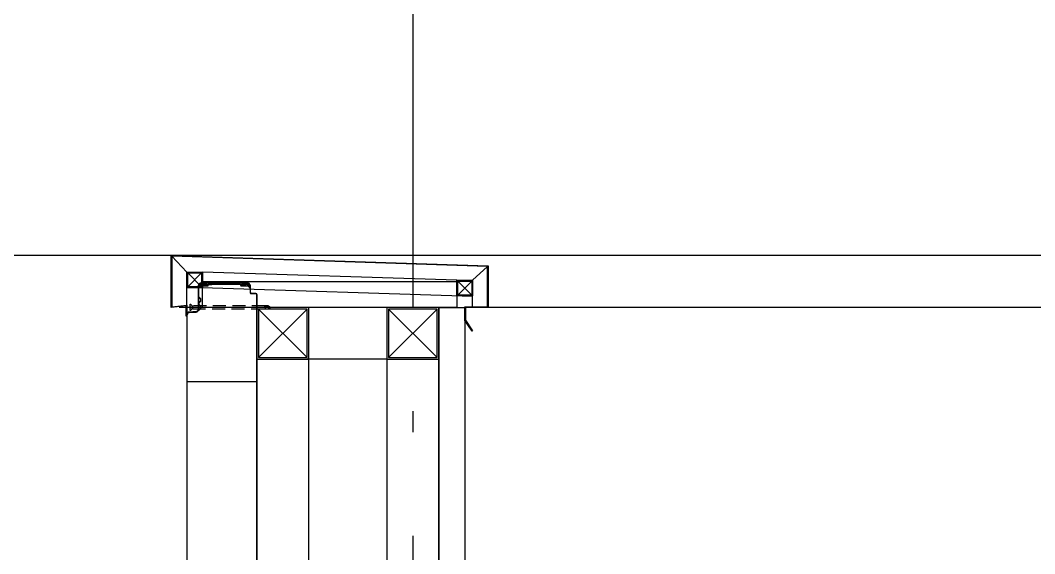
# Model space of a CAD drawing. Header units: millimetres. Extents: x 0 to 268175, y 0 to 74250.
# Drawn here: x 62574 to 64527, y 26221 to 27248 of the extents above; entities that cross this region are included whole.
import ezdxf

# ---------------------------------------------------------------- set-up
doc = ezdxf.new("R2010")
doc.units = ezdxf.units.MM
doc.header["$LTSCALE"] = 200
doc.linetypes.add('CEN-GAUN', pattern=[32.2, 30, -1, 0.2, -1])
doc.linetypes.add('HIDDEN', pattern=[0.375, 0.25, -0.125])
for name, color, linetype in [('1 CEN', 15, 'CEN-GAUN'), ('8ELE', 8, 'Continuous'), ('BA', 9, 'Continuous')]:
    doc.layers.add(name, color=color, linetype=linetype)

msp = doc.modelspace()

# ---------------------------------------------------------------- linework, layer by layer
at = {"layer": '1 CEN'}
for p, q in [((63329.9, 32695.7), (63329.9, 15535.7)), ((108359.9, 26795.7), (59849.9, 26795.7))]:
    msp.add_line(p, q, dxfattribs=at)
at = {"layer": '8ELE'}
for p, q in [((106794.9, 26795.7), (62864.9, 26795.7)), ((106249.9, 26695.7), (63474.9, 26695.7))]:
    msp.add_line(p, q, dxfattribs=at)
at = {"layer": 'BA'}
for p, q in [((62864.9, 26695.7), (62864.9, 26795.7)), ((62864.9, 26795.7), (63474.9, 26775.7)), ((62894.9, 26763.5), (62866.1, 26794.4)), ((63473.7, 26774.5), (62866.1, 26794.4)), ((62866.1, 26794.4), (62866.1, 26696.9)), ((63474.9, 26775.7), (63474.9, 26695.7)), ((62894.9, 26699.7), (62894.9, 26763.5)), ((62894.9, 26733.5), (62894.9, 26763.5)), ((62894.9, 26763.5), (62924.9, 26763.5)), ((62923.3, 26761.9), (62896.5, 26735.1)), ((62896.5, 26761.9), (62923.3, 26735.1)), ((62896.5, 26735.1), (62896.5, 26761.9)), ((62896.5, 26761.9), (62923.3, 26761.9)), ((62923.3, 26761.9), (62923.3, 26735.1)), ((63414.9, 26747.8), (62924.9, 26763.5)), ((62924.9, 26745.7), (62924.9, 26763.5)), ((62924.9, 26763.5), (62924.9, 26733.5)), ((63444.9, 26747.8), (63473.7, 26774.5)), ((63473.7, 26696.9), (63473.7, 26774.5)), ((62917.7, 26737.1), (62918.8, 26737.2)), ((62918.5, 26740.2), (62918.5, 26740.1)), ((62918.5, 26740.2), (62918.5, 26740.1)), ((62918.9, 26739.8), (62920.5, 26740.2)), ((62918.9, 26739.8), (62920.5, 26740.2)), ((62962.2, 26742.2), (62920.5, 26742.2)), ((62962.2, 26742.2), (62920.5, 26742.2)), ((62920.5, 26740.2), (62933.6, 26740.2)), ((62920.5, 26740.2), (62933.6, 26740.2)), ((62926, 26738.9), (62921, 26738.2)), ((62926, 26738.9), (62921, 26738.2)), ((62921, 26736.2), (62926, 26736.9)), ((62921, 26736.2), (62926, 26736.9)), ((62924.9, 26695.7), (62924.9, 26745.7)), ((62924.9, 26745.7), (63414.9, 26745.7)), ((62933.6, 26738.9), (62926, 26738.9)), ((62933.6, 26738.9), (62926, 26738.9)), ((62926, 26736.9), (62934.6, 26736.9)), ((62926, 26736.9), (62934.6, 26736.9)), ((62934.1, 26739.7), (62934.1, 26739.4)), ((62934.1, 26739.7), (62934.1, 26739.4)), ((62936.1, 26738.8), (62950, 26740.2)), ((62936.1, 26738.4), (62936.1, 26739.7)), ((62936.1, 26738.4), (62936.1, 26739.7)), ((62936.6, 26740.2), (62962.2, 26740.2)), ((62936.6, 26740.2), (62962.2, 26740.2)), ((63013.8, 26742.2), (62962.2, 26742.2)), ((63013.8, 26742.2), (62962.2, 26742.2)), ((62962.2, 26740.2), (62997.7, 26740.2)), ((62962.2, 26740.2), (62997.7, 26740.2)), ((62998.2, 26739.7), (62998.2, 26738.4)), ((62998.2, 26739.7), (62998.2, 26738.4)), ((62999.7, 26736.9), (63008.2, 26736.9)), ((62999.7, 26736.9), (63008.2, 26736.9)), ((63000.2, 26739.4), (63000.2, 26739.7)), ((63000.2, 26739.4), (63000.2, 26739.7)), ((63000.7, 26740.2), (63013.8, 26740.2)), ((63000.7, 26740.2), (63013.8, 26740.2)), ((63008.2, 26738.9), (63000.7, 26738.9)), ((63008.2, 26738.9), (63000.7, 26738.9)), ((63013.2, 26738.2), (63008.2, 26738.9)), ((63013.2, 26738.2), (63008.2, 26738.9)), ((63008.2, 26736.9), (63013.2, 26736.2)), ((63008.2, 26736.9), (63013.2, 26736.2)), ((63013.8, 26740.2), (63015.4, 26739.8)), ((63013.8, 26740.2), (63015.4, 26739.8)), ((63015.8, 26740.1), (63015.8, 26740.2)), ((63015.8, 26740.1), (63015.8, 26740.2)), ((63414.9, 26745.7), (63414.9, 26747.8)), ((63414.9, 26717.8), (63414.9, 26747.8)), ((63414.9, 26747.8), (63444.9, 26747.8)), ((63414.9, 26745.7), (63414.9, 26695.7)), ((63443.3, 26746.2), (63416.5, 26719.4)), ((63416.5, 26746.2), (63443.3, 26719.4)), ((63416.5, 26719.4), (63416.5, 26746.2)), ((63416.5, 26746.2), (63443.3, 26746.2)), ((63443.3, 26746.2), (63443.3, 26719.4)), ((63444.9, 26747.8), (63444.9, 26717.8)), ((63444.9, 26696.9), (63444.9, 26746.7)), ((62924.9, 26733.5), (62894.9, 26733.5)), ((62923.3, 26735.1), (62896.5, 26735.1)), ((62918, 26734.7), (62917.7, 26734.8)), ((62918, 26735.2), (62918, 26734.7)), ((62918, 26735.2), (62918, 26734.7)), ((62918, 26734.7), (62918, 26734.5)), ((62918, 26734.7), (62918, 26734.5)), ((62918.3, 26734.2), (62919.2, 26734.2)), ((62918.3, 26734.2), (62919.2, 26734.2)), ((62919.5, 26734.5), (62919.5, 26734.7)), ((62919.5, 26734.5), (62919.5, 26734.7)), ((63444.9, 26716.8), (62924.4, 26733.5)), ((63014.7, 26734.7), (63014.7, 26734.5)), ((63014.7, 26734.7), (63014.7, 26734.5)), ((63015, 26734.2), (63015.9, 26734.2)), ((63015, 26734.2), (63015.9, 26734.2)), ((63016.2, 26734.7), (63016.2, 26735.2)), ((63016.2, 26734.7), (63016.2, 26735.2)), ((63016.2, 26734.5), (63016.2, 26734.7)), ((63016.2, 26734.5), (63016.2, 26734.7)), ((63444.9, 26717.8), (63414.9, 26717.8)), ((63443.3, 26719.4), (63416.5, 26719.4)), ((62893.7, 26698.5), (62864.9, 26695.7)), ((62866.1, 26696.9), (62894.9, 26699.7)), ((62893.7, 26678.5), (62893.7, 26698.5)), ((62894.9, 26699.7), (62894.9, 26678.5)), ((63029.9, 26695.7), (62879.9, 26695.7)), ((62894.9, 26678.5), (62893.7, 26678.5)), ((63414.9, 26695.7), (62924.9, 26695.7)), ((63029.9, 26695.7), (63029.9, 26595.7)), ((63129.9, 26695.7), (63029.9, 26695.7)), ((63126.7, 26598.9), (63033.1, 26692.5)), ((63126.7, 26692.5), (63033.1, 26598.9)), ((63033.1, 26692.5), (63033.1, 26598.9)), ((63126.7, 26692.5), (63033.1, 26692.5)), ((63126.7, 26598.9), (63126.7, 26692.5)), ((63129.9, 18695.7), (63129.9, 26695.7)), ((63129.9, 26595.7), (63129.9, 26695.7)), ((63279.9, 26695.7), (63279.9, 24695.7)), ((63279.9, 26695.7), (63279.9, 26595.7)), ((63379.9, 26695.7), (63279.9, 26695.7)), ((63376.7, 26598.9), (63283.1, 26692.5)), ((63376.7, 26692.5), (63283.1, 26598.9)), ((63283.1, 26692.5), (63283.1, 26598.9)), ((63376.7, 26692.5), (63283.1, 26692.5)), ((63376.7, 26598.9), (63376.7, 26692.5)), ((63379.9, 26695.7), (63379.9, 24695.7)), ((63379.9, 26595.7), (63379.9, 26695.7)), ((63429.9, 26670.7), (63429.9, 26696.9)), ((63429.9, 26696.9), (63473.7, 26696.9)), ((63474.9, 26695.7), (63431.1, 26695.7)), ((63431.1, 26695.7), (63431.1, 26671.1)), ((63444, 26650), (63429.9, 26670.7)), ((63431.1, 26671.1), (63445, 26650.7)), ((63445, 26650.7), (63444, 26650)), ((63029.9, 26595.7), (63129.9, 26595.7)), ((63033.1, 26598.9), (63126.7, 26598.9)), ((63279.9, 26595.7), (63126.7, 26595.7)), ((63279.9, 26595.7), (63379.9, 26595.7)), ((63283.1, 26598.9), (63376.7, 26598.9))]:
    msp.add_line(p, q, dxfattribs=at)
at = {"layer": 'BA', "ltscale": 3}
for p, q in [((62916.9, 26737.8), (62916.9, 26691.9)), ((62917.7, 26691.9), (62917.7, 26737.8)), ((62923.9, 26739.8), (62918.9, 26739.8)), ((62918.9, 26739), (62923.9, 26739)), ((62923.9, 26739), (62923.9, 26739.8)), ((63010.4, 26739.8), (63010.4, 26739.8)), ((63010.4, 26739.8), (63010.4, 26739.3)), ((63015.4, 26739.8), (63010.4, 26739.8)), ((63010.4, 26739.3), (63015.4, 26739.3)), ((63016.9, 26737.8), (63016.9, 26724.1)), ((63017.4, 26724.1), (63017.4, 26737.8)), ((63027.9, 26722.6), (63018.9, 26722.6)), ((63018.9, 26722.1), (63027.9, 26722.1)), ((63029.4, 26720.6), (63029.4, 26303.8)), ((63029.9, 26303.8), (63029.9, 26720.6)), ((62894.9, 26681.6), (62894.9, 26251.2)), ((62895.7, 26251.2), (62895.7, 26681.6)), ((62912.7, 26687.5), (62899.6, 26686.6)), ((62899.7, 26685.8), (62912.7, 26686.7)), ((63379.9, 24795.7), (63379.9, 26695.7)), ((63379.9, 26695.7), (63429.9, 26695.7)), ((63429.9, 26695.7), (63429.9, 24795.7)), ((63029.4, 26552.6), (62894.9, 26552.6)), ((63029.4, 26303.8), (63029.4, 25725.8)), ((63029.9, 25725.8), (63029.9, 26303.8)), ((62894.9, 26251.2), (62894.9, 25711.9)), ((62895.7, 25711.9), (62895.7, 26251.2))]:
    msp.add_line(p, q, dxfattribs=at)
at = {"layer": 'BA', "color": 3}
msp.add_line((62923.9, 26739), (62923.9, 26739), dxfattribs=at)
at = {"layer": 'BA', "linetype": 'HIDDEN', "ltscale": 0.5}
for p, q in [((62901.5, 26701.7), (62901.9, 26701.7)), ((62901.5, 26696.3), (62901.5, 26701.7)), ((62901.9, 26701.7), (62904.9, 26698.7)), ((62904.9, 26698.7), (62904.9, 26692.7)), ((62906.1, 26692.7), (62906.1, 26698.7)), ((63045.1, 26698.7), (62906.1, 26698.7)), ((62917.7, 26716.1), (62921.1, 26712.7)), ((62917.7, 26714.9), (62920.7, 26711.9)), ((62917.7, 26704.4), (62920.7, 26707.4)), ((62917.7, 26703.3), (62921.1, 26706.7)), ((62917.7, 26702.1), (62921.1, 26698.7)), ((62917.7, 26700.9), (62920.7, 26697.9)), ((62921.1, 26712.7), (62921.1, 26706.7)), ((62921.1, 26698.7), (62921.1, 26692.7)), ((63045.1, 26698.7), (63044.1, 26696.7)), ((63051.1, 26698.7), (63045.1, 26698.7)), ((63047.1, 26696.7), (63045.1, 26698.7)), ((63056.1, 26695.7), (63051.1, 26698.7)), ((62902.9, 26696.3), (62901.5, 26696.3)), ((62901.5, 26695.1), (62902.9, 26695.1)), ((62901.5, 26689.7), (62901.5, 26695.1)), ((62901.9, 26689.7), (62901.5, 26689.7)), ((62904.9, 26692.7), (62901.9, 26689.7)), ((62902.9, 26695.1), (62902.9, 26696.3)), ((62906.1, 26692.7), (63046.1, 26692.7)), ((62917.7, 26690.4), (62920.7, 26693.4)), ((62918.5, 26690.1), (62921.1, 26692.7)), ((63044.1, 26696.7), (63046.1, 26692.7)), ((63046.1, 26692.7), (63051.1, 26692.7)), ((63056.1, 26695.7), (63047.1, 26696.7)), ((63051.1, 26692.7), (63056.1, 26695.7))]:
    msp.add_line(p, q, dxfattribs=at)
at = {"layer": 'BA', "ltscale": 3}
for centre, radius, start, end in [((62918.9, 26737.8), 2, 90, 180), ((62918.9, 26737.8), 1.2, 90, 180), ((63015.4, 26737.8), 2, 0, 90), ((63015.4, 26737.8), 1.5, 0, 90), ((63018.9, 26724.1), 2, 180, 270), ((63018.9, 26724.1), 1.5, 180, 270), ((63027.9, 26720.6), 2, 0, 90), ((63027.9, 26720.6), 1.5, 0, 90), ((62899.9, 26681.6), 5, 93, 180), ((62899.9, 26681.6), 4.2, 92.938, 180), ((62912.4, 26691.9), 4.5, 273.6808, 0), ((62912.4, 26691.9), 5.3, 273.6808, 0)]:
    msp.add_arc(centre, radius, start, end, dxfattribs=at)
at = {"layer": 'BA'}
for centre, radius, start, end in [((62921, 26735.2), 3, 90, 180), ((62921, 26735.2), 3, 90, 180), ((62920.5, 26740.2), 2, 90, 180), ((62920.5, 26740.2), 2, 90, 180), ((62918.8, 26740.1), 0.3, 180, 284.0362), ((62918.8, 26740.1), 0.3, 180, 284.0362), ((62921, 26734.7), 1.5, 90, 180), ((62921, 26734.7), 1.5, 90, 180), ((62933.6, 26739.7), 0.5, 0, 90), ((62933.6, 26739.7), 0.5, 0, 90), ((62933.6, 26739.4), 0.5, 270, 0), ((62933.6, 26739.4), 0.5, 270, 0), ((62934.6, 26738.4), 1.5, 270, 0), ((62934.6, 26738.4), 1.5, 270, 0), ((62936.6, 26739.7), 0.5, 90, 180), ((62936.6, 26739.7), 0.5, 90, 180), ((62997.7, 26739.7), 0.5, 0, 90), ((62997.7, 26739.7), 0.5, 0, 90), ((62999.7, 26738.4), 1.5, 180, 270), ((62999.7, 26738.4), 1.5, 180, 270), ((63000.7, 26739.7), 0.5, 90, 180), ((63000.7, 26739.7), 0.5, 90, 180), ((63000.7, 26739.4), 0.5, 180, 270), ((63000.7, 26739.4), 0.5, 180, 270), ((63013.2, 26735.2), 3, 0, 90), ((63013.2, 26735.2), 3, 0, 90), ((63013.2, 26734.7), 1.5, 0, 90), ((63013.2, 26734.7), 1.5, 0, 90), ((63013.8, 26740.2), 2, 0, 90), ((63013.8, 26740.2), 2, 0, 90), ((63015.5, 26740.1), 0.3, 255.9638, 0), ((63015.5, 26740.1), 0.3, 255.9638, 0), ((62918.3, 26734.5), 0.3, 180, 270), ((62918.3, 26734.5), 0.3, 180, 270), ((62919.2, 26734.5), 0.3, 270, 0), ((62919.2, 26734.5), 0.3, 270, 0), ((63015, 26734.5), 0.3, 180, 270), ((63015, 26734.5), 0.3, 180, 270), ((63015.9, 26734.5), 0.3, 270, 0), ((63015.9, 26734.5), 0.3, 270, 0)]:
    msp.add_arc(centre, radius, start, end, dxfattribs=at)
at = {"layer": 'BA', "linetype": 'HIDDEN', "ltscale": 0.5}
for centre, start, end in [((62905.5, 26698.9), 199.4712, 340.5288), ((62905.5, 26692.5), 19.4712, 160.5288)]:
    msp.add_arc(centre, 0.6, start, end, dxfattribs=at)

doc.saveas('drawing.dxf')
